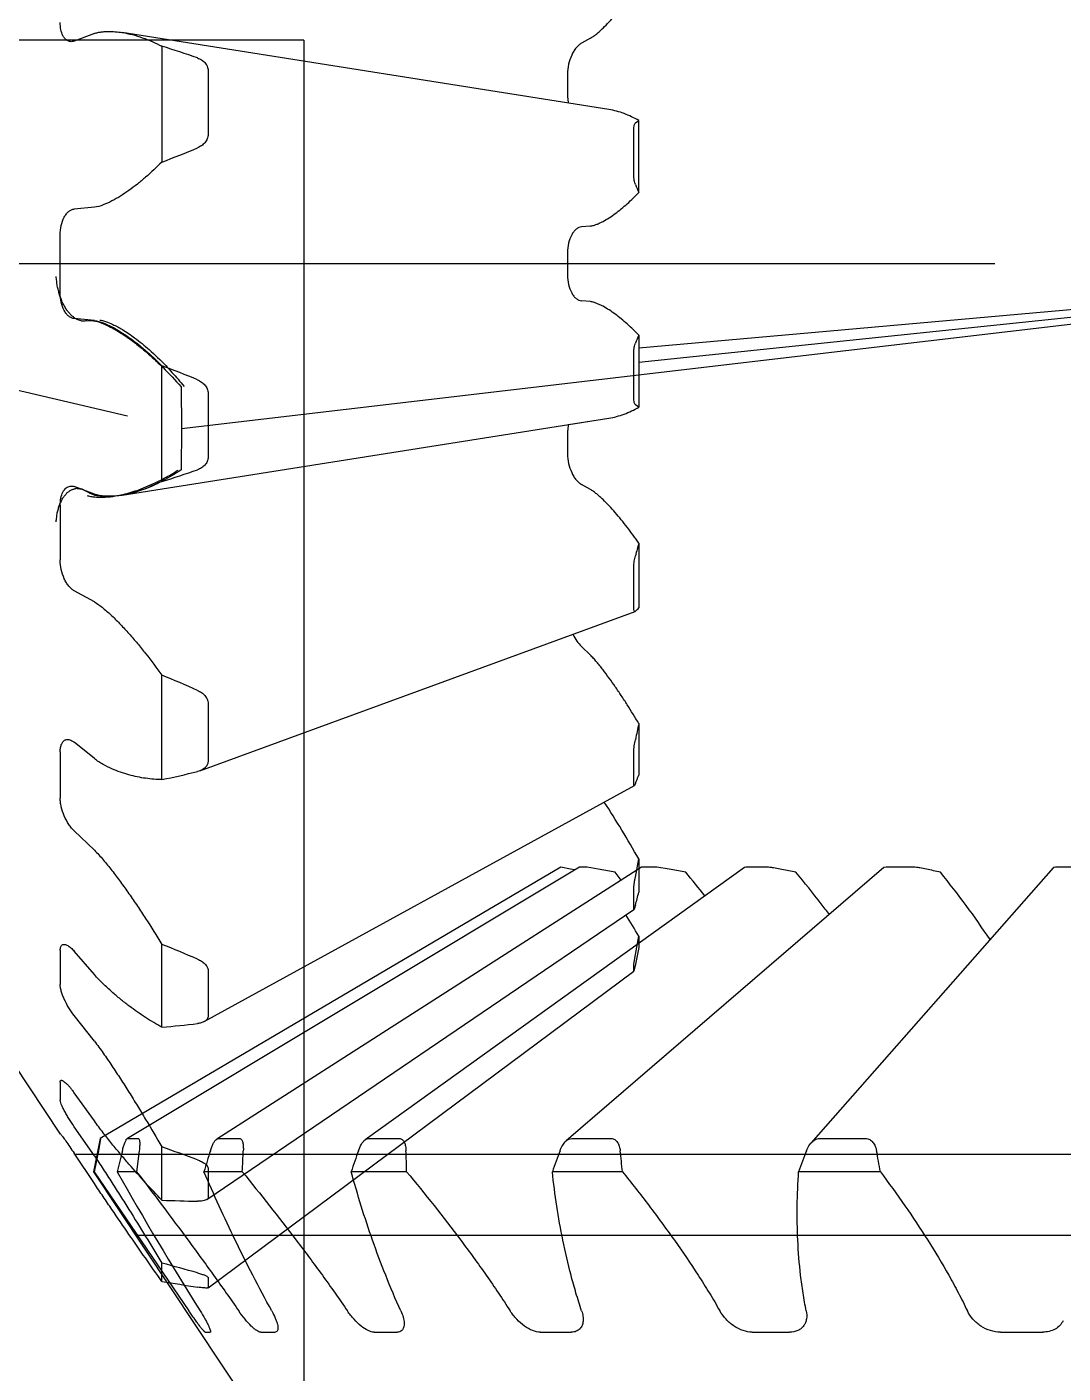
# Model space of a CAD drawing. Header units: inches. Extents: x -164 to 250, y -285 to 80.
# Drawn here: x 118.195 to 119.245, y 35.473 to 36.837 of the extents above; entities that cross this region are included whole.
import ezdxf

# ---------------------------------------------------------------- set-up
doc = ezdxf.new("R2010")
doc.units = ezdxf.units.IN
doc.header["$MEASUREMENT"] = 0
for name, color, linetype in [('LAYER_CURVE', 7, 'Continuous'), ('LAYER_CUT_FEAT', 7, 'Continuous'), ('LAYER_FEATURE', 7, 'Continuous'), ('trajectories', 3, 'Continuous')]:
    doc.layers.add(name, color=color, linetype=linetype)

msp = doc.modelspace()

# ---------------------------------------------------------------- linework, layer by layer
at = {"color": 7, "linetype": 'Continuous'}
for p, q in [((118.26352, 36.83072), (118.24306, 36.82305)), ((118.78487, 36.75376), (118.29168, 36.8318)), ((118.76608, 36.8259), (118.75706, 36.82094)), ((118.74299, 36.78991), (118.74299, 36.76829)), ((118.26352, 36.65473), (118.24306, 36.65284)), ((118.76608, 36.63562), (118.75706, 36.63479)), ((118.22891, 36.5682), (118.22891, 36.62643)), ((118.74299, 36.60868), (118.74299, 36.58595)), ((118.76608, 36.55901), (118.75706, 36.55984)), ((118.26352, 36.5399), (118.24306, 36.54179)), ((118.74393, 36.4344), (118.78487, 36.44088)), ((118.74299, 36.42634), (118.74299, 36.40472)), ((118.76608, 36.36873), (118.75706, 36.3737)), ((118.26352, 36.36391), (118.24306, 36.37158)), ((118.22891, 36.35264), (118.22891, 36.29725)), ((118.26352, 36.2547), (118.24306, 36.26596)), ((118.37023, 36.08352), (118.81137, 36.24503)), ((118.76608, 36.20082), (118.75706, 36.20944)), ((118.22891, 36.1028), (118.22891, 36.05568)), ((118.26352, 36.09593), (118.24306, 36.11241)), ((118.37488, 35.82944), (118.81066, 36.06869)), ((118.26352, 36.00304), (118.24306, 36.02256)), ((118.73609, 35.98582), (118.2695, 35.71083)), ((118.75492, 35.98581), (118.29698, 35.71088)), ((118.81784, 35.98575), (118.3875, 35.71038)), ((118.92217, 35.98564), (118.53804, 35.70966)), ((119.06329, 35.98545), (118.74168, 35.70839)), ((118.79729, 35.97262), (118.79114, 35.98067)), ((119.23493, 35.98511), (118.98951, 35.70615)), ((118.37755, 35.64906), (118.81025, 35.94298)), ((118.22891, 35.90136), (118.22891, 35.86713)), ((118.26352, 35.87704), (118.24306, 35.90071)), ((118.37887, 35.5597), (118.81007, 35.88051)), ((118.26352, 35.80954), (118.24306, 35.83543)), ((118.22891, 35.76805), (118.22891, 35.75005)), ((118.26352, 35.72865), (118.24306, 35.75719)), ((118.26352, 35.69316), (118.24306, 35.72287)), ((118.22891, 35.71591), (118.22892, 35.71593)), ((118.22891, 35.71591), (118.22891, 35.71543)), ((118.22892, 35.71593), (118.22948, 35.71532)), ((118.2695, 35.71083), (118.2627, 35.67724)), ((118.26974, 35.71082), (118.26757, 35.69853)), ((118.2695, 35.71083), (118.26974, 35.71082)), ((118.29672, 35.71073), (118.29701, 35.71082)), ((118.29701, 35.71082), (118.30819, 35.71082)), ((118.3875, 35.71038), (118.38882, 35.71082)), ((118.38882, 35.71082), (118.41068, 35.71082)), ((118.54114, 35.71082), (118.57274, 35.71082)), ((118.74732, 35.71082), (118.78728, 35.71082)), ((118.99836, 35.71082), (119.04492, 35.71082)), ((118.26352, 35.66529), (118.24306, 35.69592)), ((118.26757, 35.69853), (118.26345, 35.67724)), ((118.309, 35.69853), (118.30639, 35.67724)), ((118.2627, 35.67724), (118.48797, 35.33747)), ((118.26345, 35.67724), (118.2627, 35.67724)), ((118.26345, 35.67724), (118.3594, 35.53612)), ((118.30639, 35.67724), (118.28651, 35.67724)), ((118.41345, 35.67724), (118.37456, 35.67724)), ((118.57995, 35.67724), (118.52376, 35.67724)), ((118.79861, 35.67724), (118.72757, 35.67724)), ((119.05989, 35.67724), (118.9771, 35.67724)), ((118.37594, 35.51463), (118.38084, 35.51463)), ((118.38107, 35.51471), (118.38084, 35.51463)), ((118.43212, 35.51463), (118.44661, 35.51463)), ((118.44834, 35.5152), (118.44661, 35.51463)), ((118.54692, 35.51463), (118.57037, 35.51463)), ((118.71534, 35.51463), (118.74672, 35.51463)), ((118.93, 35.51463), (118.96794, 35.51463)), ((119.18153, 35.51463), (119.22437, 35.51463))]:
    msp.add_line(p, q, dxfattribs=at)
msp.add_circle((124.25513, 29.28373), 14)
for centre, radius, start, end in [((117.29505, 34.70301), 2.02249, 38.31052, 39.17738), ((124.16751, 34.18579), 6.06717, 165.562015, 165.769528), ((121.92323, 34.60093), 3.7083, 162.78332, 163.12737), ((113.91552, 35.89761), 4.50332, 357.19515, 357.46632), ((121.17523, 34.77642), 2.80032, 160.77446, 161.23514), ((115.70355, 35.59745), 2.87751, 1.58892, 2.01305), ((120.92253, 34.88412), 2.33386, 159.57658, 160.1333), ((116.58028, 35.44813), 2.23014, 5.89656, 6.44672), ((120.91041, 34.96745), 2.05949, 159.20757, 159.83981), ((117.16224, 35.34647), 1.92626, 9.88771, 10.53116), ((121.48769, 37.4914), 3.6795, 209.54095, 212.09995)]:
    msp.add_arc(centre, radius, start, end, dxfattribs=at)
for points, knots in [([(118.23898, 36.82256), (118.23826, 36.82266), (118.2368, 36.8231), (118.23483, 36.82438), (118.23308, 36.82623), (118.23101, 36.82956), (118.22931, 36.83491), (118.22891, 36.83952), (118.22891, 36.84199)], [0, 0, 0, 0, 0.0926311, 0.1900638, 0.2964665, 0.4143226, 0.6860754, 1, 1, 1, 1]), ([(118.24306, 36.82305), (118.2424, 36.82281), (118.24105, 36.82246), (118.23965, 36.82246), (118.23898, 36.82256)], [0, 0, 0, 0, 0.5127762, 1, 1, 1, 1]), ([(118.75706, 36.82094), (118.75608, 36.8204), (118.75414, 36.81898), (118.75154, 36.8162), (118.74914, 36.81275), (118.74627, 36.80727), (118.74376, 36.79962), (118.74299, 36.79314), (118.74299, 36.78991)], [0, 0, 0, 0, 0.0946964, 0.2022195, 0.3216687, 0.4508928, 0.7259777, 1, 1, 1, 1]), ([(118.74299, 36.76829), (118.74299, 36.76758), (118.74307, 36.76486), (118.74343, 36.76215), (118.7439, 36.7602)], [0, 0, 0, 0, 0.2618736, 1, 1, 1, 1]), ([(118.22891, 36.62643), (118.22891, 36.62971), (118.22958, 36.63599), (118.23209, 36.64325), (118.23504, 36.64789), (118.23748, 36.65047), (118.24016, 36.65221), (118.24212, 36.65276), (118.24306, 36.65284)], [0, 0, 0, 0, 0.3050809, 0.583392, 0.7056644, 0.8147802, 0.9117238, 1, 1, 1, 1]), ([(118.75706, 36.63479), (118.75612, 36.6347), (118.75418, 36.63417), (118.75152, 36.63245), (118.7491, 36.6299), (118.74616, 36.62532), (118.74366, 36.61815), (118.74299, 36.61193), (118.74299, 36.60868)], [0, 0, 0, 0, 0.0884545, 0.1854835, 0.2945615, 0.4166936, 0.694673, 1, 1, 1, 1]), ([(118.74299, 36.58595), (118.74299, 36.5827), (118.74366, 36.57648), (118.74616, 36.56931), (118.7491, 36.56473), (118.75152, 36.56218), (118.75418, 36.56047), (118.75612, 36.55993), (118.75706, 36.55984)], [0, 0, 0, 0, 0.3053244, 0.5833038, 0.7054367, 0.8145156, 0.9115452, 1, 1, 1, 1]), ([(118.24306, 36.54179), (118.24212, 36.54188), (118.24016, 36.54242), (118.23748, 36.54416), (118.23504, 36.54675), (118.23209, 36.55138), (118.22958, 36.55864), (118.22891, 36.56492), (118.22891, 36.5682)], [0, 0, 0, 0, 0.0882759, 0.1852189, 0.2943338, 0.4166055, 0.6949161, 1, 1, 1, 1]), ([(118.7439, 36.43443), (118.74375, 36.4338), (118.7432, 36.43114), (118.74299, 36.42841), (118.74299, 36.42634)], [0, 0, 0, 0, 0.2374407, 1, 1, 1, 1]), ([(118.74299, 36.40472), (118.74299, 36.40149), (118.74376, 36.39501), (118.74627, 36.38736), (118.74914, 36.38189), (118.75154, 36.37843), (118.75414, 36.37565), (118.75608, 36.37423), (118.75706, 36.3737)], [0, 0, 0, 0, 0.2740191, 0.5491044, 0.6783313, 0.7977811, 0.905304, 1, 1, 1, 1]), ([(118.22891, 36.35264), (118.22891, 36.35511), (118.22931, 36.35972), (118.23101, 36.36507), (118.23308, 36.3684), (118.23483, 36.37025), (118.2368, 36.37154), (118.23826, 36.37197), (118.23898, 36.37207)], [0, 0, 0, 0, 0.3139228, 0.5856755, 0.703532, 0.8099352, 0.9073684, 1, 1, 1, 1]), ([(118.23898, 36.37207), (118.23965, 36.37217), (118.24105, 36.37218), (118.2424, 36.37183), (118.24306, 36.37158)], [0, 0, 0, 0, 0.4872245, 1, 1, 1, 1]), ([(118.24306, 36.26596), (118.24208, 36.2665), (118.24012, 36.26794), (118.2375, 36.27074), (118.23509, 36.27424), (118.2322, 36.27977), (118.22969, 36.28748), (118.22891, 36.29401), (118.22891, 36.29725)], [0, 0, 0, 0, 0.0947082, 0.2023414, 0.3219751, 0.4514086, 0.7266812, 1, 1, 1, 1]), ([(118.74832, 36.22194), (118.74951, 36.2195), (118.75208, 36.21507), (118.75533, 36.21109), (118.75706, 36.20944)], [0, 0, 0, 0, 0.5319063, 1, 1, 1, 1]), ([(118.22891, 36.1028), (118.22891, 36.10431), (118.22911, 36.10711), (118.23016, 36.11085), (118.23172, 36.11327), (118.2333, 36.11451), (118.23416, 36.11489), (118.2346, 36.11503)], [0, 0, 0, 0, 0.3164288, 0.5836706, 0.8050869, 0.9042073, 1, 1, 1, 1]), ([(118.2346, 36.11503), (118.23522, 36.11522), (118.23659, 36.11538), (118.23873, 36.11498), (118.24094, 36.11397), (118.24235, 36.11298), (118.24306, 36.11241)], [0, 0, 0, 0, 0.2108558, 0.4412824, 0.7025416, 1, 1, 1, 1]), ([(118.24306, 36.02256), (118.24208, 36.0235), (118.24017, 36.02562), (118.23659, 36.03056), (118.23283, 36.03767), (118.23025, 36.04531), (118.22912, 36.05139), (118.22891, 36.0543), (118.22891, 36.05568)], [0, 0, 0, 0, 0.1104629, 0.2323733, 0.4968259, 0.7629256, 0.886839, 1, 1, 1, 1]), ([(119.00828, 35.93806), (119.00554, 35.94166), (118.99447, 35.95604), (118.98308, 35.97017), (118.97439, 35.98067)], [0, 0, 0, 0, 0.2495491, 1, 1, 1, 1]), ([(119.171, 35.91243), (119.16332, 35.92417), (119.14706, 35.94728), (119.12975, 35.9696), (119.12084, 35.98067)], [0, 0, 0, 0, 0.4968515, 1, 1, 1, 1]), ([(118.22891, 35.90136), (118.22891, 35.90209), (118.22899, 35.90342), (118.22945, 35.90521), (118.23025, 35.90658), (118.23104, 35.90717), (118.23145, 35.90735)], [0, 0, 0, 0, 0.3176373, 0.5823623, 0.8031543, 1, 1, 1, 1]), ([(118.23145, 35.90735), (118.23178, 35.90749), (118.23254, 35.90768), (118.23379, 35.90759), (118.23515, 35.90719), (118.23723, 35.90615), (118.23999, 35.90403), (118.24201, 35.90192), (118.24306, 35.90071)], [0, 0, 0, 0, 0.0775827, 0.1637321, 0.2631562, 0.3783462, 0.6581737, 1, 1, 1, 1]), ([(118.24306, 35.83543), (118.2411, 35.83792), (118.23746, 35.84329), (118.2337, 35.85039), (118.23131, 35.85618), (118.22999, 35.86019), (118.22915, 35.86381), (118.22891, 35.86609), (118.22891, 35.86713)], [0, 0, 0, 0, 0.2707536, 0.5514719, 0.683865, 0.8050379, 0.9113076, 1, 1, 1, 1]), ([(118.22891, 35.76805), (118.22891, 35.76825), (118.22893, 35.76863), (118.22905, 35.76913), (118.22927, 35.76952), (118.22948, 35.7697), (118.22959, 35.76976)], [0, 0, 0, 0, 0.3177936, 0.5811232, 0.8015421, 1, 1, 1, 1]), ([(118.22959, 35.76976), (118.22984, 35.76989), (118.23036, 35.76991), (118.23103, 35.76971), (118.23193, 35.7693), (118.23321, 35.76842), (118.23488, 35.76697), (118.23675, 35.76507), (118.23879, 35.76277), (118.24092, 35.76011), (118.24234, 35.7582), (118.24306, 35.75719)], [0, 0, 0, 0, 0.0451174, 0.0748492, 0.1106536, 0.2017235, 0.3188496, 0.4603423, 0.6234454, 0.8046657, 1, 1, 1, 1]), ([(118.24306, 35.72287), (118.24119, 35.72559), (118.23852, 35.72971), (118.23526, 35.73521), (118.23313, 35.73907), (118.23137, 35.74258), (118.23005, 35.7456), (118.22929, 35.74778), (118.22898, 35.7492), (118.22891, 35.74979), (118.22891, 35.75005)], [0, 0, 0, 0, 0.3212998, 0.4769908, 0.6217791, 0.7504473, 0.8584543, 0.9422564, 0.9744124, 1, 1, 1, 1]), ([(118.22948, 35.71532), (118.23016, 35.71448), (118.23187, 35.71214), (118.23492, 35.70787), (118.23879, 35.70227), (118.24159, 35.69812), (118.24306, 35.69592)], [0, 0, 0, 0, 0.1376615, 0.366645, 0.663949, 1, 1, 1, 1]), ([(118.29195, 35.69853), (118.29232, 35.69994), (118.29305, 35.7026), (118.29408, 35.70575), (118.29494, 35.70792), (118.29553, 35.70919), (118.29609, 35.71012), (118.2965, 35.7106), (118.29672, 35.71073)], [0, 0, 0, 0, 0.330177, 0.626007, 0.7530245, 0.8602393, 0.9434903, 1, 1, 1, 1]), ([(118.30819, 35.71082), (118.30866, 35.71082), (118.30917, 35.70974), (118.30937, 35.70845), (118.30951, 35.70685), (118.30951, 35.70503), (118.3094, 35.70222), (118.30918, 35.70003), (118.309, 35.69853)], [0, 0, 0, 0, 0.1099512, 0.2087092, 0.3338046, 0.4801196, 0.6423768, 1, 1, 1, 1]), ([(118.38109, 35.69853), (118.38149, 35.69982), (118.38234, 35.70229), (118.38384, 35.70569), (118.38546, 35.70844), (118.38679, 35.70992), (118.3875, 35.71038)], [0, 0, 0, 0, 0.2969283, 0.5733754, 0.8140207, 1, 1, 1, 1]), ([(118.41068, 35.71082), (118.41103, 35.71082), (118.41178, 35.7106), (118.41266, 35.70973), (118.41334, 35.70847), (118.41386, 35.70689), (118.41421, 35.70504), (118.4145, 35.70223), (118.41451, 35.70003), (118.41444, 35.69853)], [0, 0, 0, 0, 0.0758811, 0.1610638, 0.2637292, 0.3848849, 0.52221, 0.6722827, 1, 1, 1, 1]), ([(118.53109, 35.69853), (118.53187, 35.70078), (118.53327, 35.70398), (118.53578, 35.70764), (118.53726, 35.7091), (118.53804, 35.70966)], [0, 0, 0, 0, 0.5366589, 0.7822131, 1, 1, 1, 1]), ([(118.53804, 35.70966), (118.53829, 35.70984), (118.53922, 35.71044), (118.54033, 35.71082), (118.54114, 35.71082)], [0, 0, 0, 0, 0.2753702, 1, 1, 1, 1]), ([(118.57274, 35.71082), (118.57324, 35.71082), (118.57425, 35.71063), (118.5756, 35.70979), (118.57672, 35.70852), (118.57797, 35.70631), (118.57893, 35.70292), (118.57923, 35.70004), (118.57928, 35.69853)], [0, 0, 0, 0, 0.0981917, 0.1992667, 0.3090225, 0.4296339, 0.7001444, 1, 1, 1, 1]), ([(118.73538, 35.69853), (118.73609, 35.70043), (118.73778, 35.70399), (118.74024, 35.70714), (118.74168, 35.70839)], [0, 0, 0, 0, 0.5148626, 1, 1, 1, 1]), ([(118.74168, 35.70839), (118.74251, 35.7091), (118.74425, 35.71029), (118.74634, 35.71082), (118.74732, 35.71082)], [0, 0, 0, 0, 0.5257153, 1, 1, 1, 1]), ([(118.78728, 35.71082), (118.7879, 35.71082), (118.78916, 35.71063), (118.79149, 35.70953), (118.79385, 35.70696), (118.79555, 35.70299), (118.79614, 35.70006), (118.79631, 35.69853)], [0, 0, 0, 0, 0.1128245, 0.2257136, 0.4624774, 0.7220351, 1, 1, 1, 1]), ([(118.98505, 35.69853), (118.98531, 35.69923), (118.98647, 35.70195), (118.98806, 35.7045), (118.98951, 35.70615)], [0, 0, 0, 0, 0.2523242, 1, 1, 1, 1]), ([(118.98951, 35.70615), (118.99068, 35.70748), (118.9933, 35.70976), (118.99672, 35.71082), (118.99836, 35.71082)], [0, 0, 0, 0, 0.5184921, 1, 1, 1, 1]), ([(119.04492, 35.71082), (119.04635, 35.71082), (119.04928, 35.71004), (119.05266, 35.70706), (119.05491, 35.70306), (119.05577, 35.70007), (119.05606, 35.69853)], [0, 0, 0, 0, 0.2403487, 0.4837675, 0.7371177, 1, 1, 1, 1]), ([(118.30639, 35.67724), (118.32391, 35.65422), (118.35012, 35.61938), (118.3845, 35.57225), (118.4015, 35.54826), (118.40989, 35.53612)], [0, 0, 0, 0, 0.4959294, 0.7472022, 1, 1, 1, 1]), ([(118.44332, 35.53612), (118.4367, 35.54807), (118.42407, 35.57182), (118.40067, 35.61865), (118.38459, 35.65386), (118.37456, 35.67724)], [0, 0, 0, 0, 0.2608639, 0.5139417, 1, 1, 1, 1]), ([(118.41345, 35.67724), (118.43199, 35.65436), (118.45942, 35.61966), (118.49466, 35.5724), (118.51172, 35.54832), (118.51999, 35.53612)], [0, 0, 0, 0, 0.4995609, 0.7500855, 1, 1, 1, 1]), ([(118.57408, 35.53612), (118.56864, 35.54803), (118.55863, 35.57176), (118.54112, 35.61858), (118.53014, 35.65385), (118.52376, 35.67724)], [0, 0, 0, 0, 0.2618551, 0.5149756, 1, 1, 1, 1]), ([(118.57995, 35.67724), (118.5987, 35.65449), (118.62616, 35.61991), (118.65648, 35.57837), (118.67302, 35.55435), (118.68099, 35.54223), (118.68487, 35.53612)], [0, 0, 0, 0, 0.502765, 0.7525882, 0.876712, 1, 1, 1, 1]), ([(118.75726, 35.53612), (118.75522, 35.54213), (118.75145, 35.55413), (118.74481, 35.57796), (118.73538, 35.61871), (118.73002, 35.65395), (118.72757, 35.67724)], [0, 0, 0, 0, 0.1317419, 0.2610558, 0.5136991, 1, 1, 1, 1]), ([(118.79861, 35.67724), (118.80773, 35.66588), (118.82562, 35.643), (118.85132, 35.60808), (118.87152, 35.57843), (118.88669, 35.55438), (118.89388, 35.54224), (118.89733, 35.53612)], [0, 0, 0, 0, 0.2535512, 0.5052893, 0.7545045, 0.8778418, 1, 1, 1, 1]), ([(118.98485, 35.53612), (118.98361, 35.54214), (118.98149, 35.55416), (118.97827, 35.57803), (118.97504, 35.61902), (118.97555, 35.65415), (118.9771, 35.67724)], [0, 0, 0, 0, 0.1301017, 0.2582421, 0.509929, 1, 1, 1, 1]), ([(119.05989, 35.67724), (119.06835, 35.6659), (119.08482, 35.64306), (119.1081, 35.60813), (119.12602, 35.57845), (119.13913, 35.55439), (119.14521, 35.54224), (119.14808, 35.53612)], [0, 0, 0, 0, 0.2546893, 0.5067432, 0.7555276, 0.8784146, 1, 1, 1, 1]), ([(118.37594, 35.51463), (118.37583, 35.51463), (118.37557, 35.51476), (118.37515, 35.51507), (118.37461, 35.51557), (118.37364, 35.51659), (118.37217, 35.51833), (118.37014, 35.52092), (118.36777, 35.52411), (118.36514, 35.52778), (118.36231, 35.53184), (118.36038, 35.53467), (118.3594, 35.53612)], [0, 0, 0, 0, 0.0116139, 0.0306639, 0.0577018, 0.0927461, 0.1860496, 0.3080783, 0.4552176, 0.6230337, 0.8064659, 1, 1, 1, 1]), ([(118.3707, 35.53612), (118.37236, 35.53348), (118.37468, 35.52965), (118.3774, 35.5247), (118.37898, 35.52159), (118.38017, 35.519), (118.38086, 35.5172), (118.38117, 35.51604), (118.38128, 35.51538), (118.38126, 35.51485), (118.38107, 35.51471)], [0, 0, 0, 0, 0.3888884, 0.5580068, 0.7040866, 0.8233089, 0.9127328, 0.9457258, 0.9708845, 1, 1, 1, 1]), ([(118.43212, 35.51463), (118.4315, 35.51463), (118.43005, 35.51504), (118.42782, 35.51629), (118.42524, 35.51824), (118.42118, 35.52195), (118.41588, 35.5279), (118.4119, 35.53322), (118.40989, 35.53612)], [0, 0, 0, 0, 0.059083, 0.1397214, 0.2427723, 0.3666119, 0.6639673, 1, 1, 1, 1]), ([(118.44332, 35.53612), (118.44463, 35.53377), (118.44637, 35.53029), (118.44813, 35.52571), (118.44901, 35.52277), (118.44949, 35.52018), (118.44961, 35.51766), (118.4491, 35.51582), (118.44834, 35.5152)], [0, 0, 0, 0, 0.3615517, 0.5190114, 0.6571059, 0.7739182, 0.8687411, 1, 1, 1, 1]), ([(118.54692, 35.51463), (118.54597, 35.51463), (118.54389, 35.51497), (118.53932, 35.51675), (118.53325, 35.5209), (118.52627, 35.52769), (118.52199, 35.53316), (118.51999, 35.53612)], [0, 0, 0, 0, 0.0807004, 0.1766919, 0.4135958, 0.6969028, 1, 1, 1, 1]), ([(118.57408, 35.53612), (118.57503, 35.53405), (118.57653, 35.5301), (118.57748, 35.52512), (118.57742, 35.52164), (118.57701, 35.51947), (118.57623, 35.51764), (118.57543, 35.51665), (118.57499, 35.51625)], [0, 0, 0, 0, 0.3258722, 0.601311, 0.7183855, 0.8221677, 0.91476, 1, 1, 1, 1]), ([(118.71534, 35.51463), (118.71272, 35.51463), (118.70696, 35.51603), (118.69885, 35.52068), (118.69116, 35.5275), (118.68678, 35.53311), (118.68487, 35.53612)], [0, 0, 0, 0, 0.2041277, 0.4495117, 0.7221036, 1, 1, 1, 1]), ([(118.75726, 35.53612), (118.75785, 35.53436), (118.75872, 35.53094), (118.75895, 35.52592), (118.758, 35.52152), (118.7565, 35.51909), (118.75559, 35.51812)], [0, 0, 0, 0, 0.2950135, 0.5576537, 0.7895883, 1, 1, 1, 1]), ([(118.93, 35.51463), (118.92694, 35.51463), (118.92045, 35.5159), (118.91141, 35.5205), (118.90334, 35.52734), (118.89905, 35.53307), (118.89733, 35.53612)], [0, 0, 0, 0, 0.2260839, 0.4777444, 0.7415309, 1, 1, 1, 1]), ([(118.98485, 35.53612), (118.9854, 35.53346), (118.98561, 35.52937), (118.98421, 35.52436), (118.98301, 35.52218), (118.9823, 35.52121)], [0, 0, 0, 0, 0.5253336, 0.7671592, 1, 1, 1, 1]), ([(119.18153, 35.51463), (119.17815, 35.51463), (119.17119, 35.51581), (119.16161, 35.52037), (119.1535, 35.52722), (119.14952, 35.53306), (119.14808, 35.53612)], [0, 0, 0, 0, 0.2434115, 0.499466, 0.7558917, 1, 1, 1, 1]), ([(119.24503, 35.5261), (119.24419, 35.52436), (119.24189, 35.52107), (119.23699, 35.51737), (119.23098, 35.51511), (119.22661, 35.51463), (119.22437, 35.51463)], [0, 0, 0, 0, 0.2342597, 0.4751599, 0.7294017, 1, 1, 1, 1]), ([(118.57499, 35.51625), (118.57441, 35.51572), (118.57292, 35.51486), (118.57124, 35.51463), (118.57037, 35.51463)], [0, 0, 0, 0, 0.4771008, 1, 1, 1, 1]), ([(118.75559, 35.51812), (118.75454, 35.51698), (118.75172, 35.51512), (118.74842, 35.51463), (118.74672, 35.51463)], [0, 0, 0, 0, 0.4765976, 1, 1, 1, 1]), ([(118.9823, 35.52121), (118.98155, 35.52017), (118.97973, 35.51825), (118.97505, 35.51539), (118.97078, 35.51463), (118.96794, 35.51463)], [0, 0, 0, 0, 0.2362473, 0.4778087, 1, 1, 1, 1])]:
    msp.add_open_spline(points, degree=3, knots=knots, dxfattribs=at)
at = {"layer": 'LAYER_CURVE', "color": 40, "linetype": 'Continuous'}
for p, q in [((118.35176, 36.43053), (119.77354, 36.59732)), ((119.77354, 36.59732), (118.81521, 36.51172)), ((119.77354, 36.59732), (118.81521, 36.49737)), ((118.16566, 36.4742), (118.29716, 36.44335))]:
    msp.add_line(p, q, dxfattribs=at)
at = {"layer": 'LAYER_CURVE', "color": 4, "linetype": 'Continuous'}
for p, q in [((118.2643, 36.36272), (118.26263, 36.3632)), ((118.29168, 36.36285), (118.29095, 36.36272)), ((118.24386, 35.69496), (121.30294, 35.69496)), ((118.30525, 35.61306), (119.77354, 35.61306))]:
    msp.add_line(p, q, dxfattribs=at)
at = {"layer": 'LAYER_CURVE', "color": 40, "linetype": 'Continuous'}
msp.add_arc((118.26394, 36.48573), 0.12542, 282.09385, 283.28308, dxfattribs=at)
at = {"layer": 'LAYER_CURVE', "color": 4, "linetype": 'Continuous'}
for points, knots in [([(118.25603, 36.53949), (118.25515, 36.53946), (118.25384, 36.53938), (118.25208, 36.53938), (118.25077, 36.53915), (118.24943, 36.53979), (118.24811, 36.54018), (118.24678, 36.5407), (118.24544, 36.54098), (118.24417, 36.5421), (118.24288, 36.54298), (118.24161, 36.54398), (118.24029, 36.54476), (118.23916, 36.54631), (118.23796, 36.54764), (118.23681, 36.54908), (118.23558, 36.55031), (118.2346, 36.55226), (118.23354, 36.55401), (118.23254, 36.55585), (118.23142, 36.55754), (118.23069, 36.55971), (118.22985, 36.56175), (118.22907, 36.56385), (118.22817, 36.56584), (118.22769, 36.5682), (118.22709, 36.57045), (118.22656, 36.57274), (118.22589, 36.57497), (118.22568, 36.57743), (118.22525, 36.58063), (118.22495, 36.58305), (118.22475, 36.58466)], [0, 0, 0, 0, 0.0625, 0.09375, 0.125, 0.15625, 0.1875, 0.21875, 0.25, 0.28125, 0.3125, 0.34375, 0.375, 0.40625, 0.4375, 0.46875, 0.5, 0.53125, 0.5625, 0.59375, 0.625, 0.65625, 0.6875, 0.71875, 0.75, 0.78125, 0.8125, 0.84375, 0.875, 0.90625, 0.9375, 1, 1, 1, 1]), ([(118.25603, 36.53949), (118.25821, 36.54001), (118.26319, 36.54002), (118.27061, 36.53757), (118.27798, 36.53434), (118.28464, 36.53077), (118.29279, 36.52582), (118.30235, 36.51918), (118.31319, 36.51056), (118.32338, 36.50158), (118.33615, 36.48936), (118.34537, 36.47954), (118.35136, 36.47278)], [0, 0, 0, 0, 0.0665289, 0.1502562, 0.2225416, 0.2894909, 0.3530095, 0.4729191, 0.5860508, 0.694395, 0.7986386, 1, 1, 1, 1]), ([(118.35136, 36.47278), (118.35147, 36.46613), (118.35166, 36.45284), (118.35177, 36.43624), (118.35174, 36.42465), (118.35172, 36.41804), (118.35168, 36.41389), (118.35166, 36.41061), (118.35164, 36.40849), (118.35163, 36.40695), (118.35161, 36.40536), (118.35158, 36.40364), (118.35154, 36.40028), (118.35146, 36.39522), (118.35139, 36.39072), (118.35136, 36.38847)], [0, 0, 0, 0, 0.25, 0.5, 0.625, 0.6875, 0.75, 0.78125, 0.8125, 0.828125, 0.84375, 0.859375, 0.875, 0.9375, 1, 1, 1, 1]), ([(118.35136, 36.38847), (118.34537, 36.38453), (118.33615, 36.37903), (118.32338, 36.3728), (118.31319, 36.36861), (118.30259, 36.36515), (118.29532, 36.36349), (118.29168, 36.36285)], [0, 0, 0, 0, 0.3148572, 0.4778569, 0.6472683, 0.8241659, 1, 1, 1, 1]), ([(118.22475, 36.33601), (118.22495, 36.3375), (118.22524, 36.33975), (118.22567, 36.34271), (118.22587, 36.34503), (118.22653, 36.34696), (118.22706, 36.34901), (118.22766, 36.35098), (118.22813, 36.35312), (118.22903, 36.35469), (118.22981, 36.35643), (118.23064, 36.35808), (118.23137, 36.35992), (118.23246, 36.36107), (118.23345, 36.36243), (118.23448, 36.36367), (118.23543, 36.36514), (118.23669, 36.36583), (118.23786, 36.36675), (118.23907, 36.36754), (118.24023, 36.36859), (118.24154, 36.36875), (118.24281, 36.36916), (118.2441, 36.36944), (118.24536, 36.36998), (118.24671, 36.36963), (118.24803, 36.36954), (118.24936, 36.36931), (118.25069, 36.36934), (118.25202, 36.36848), (118.2538, 36.36765), (118.25514, 36.36695), (118.25603, 36.3665)], [0, 0, 0, 0, 0.0625, 0.09375, 0.125, 0.15625, 0.1875, 0.21875, 0.25, 0.28125, 0.3125, 0.34375, 0.375, 0.40625, 0.4375, 0.46875, 0.5, 0.53125, 0.5625, 0.59375, 0.625, 0.65625, 0.6875, 0.71875, 0.75, 0.78125, 0.8125, 0.84375, 0.875, 0.90625, 0.9375, 1, 1, 1, 1]), ([(118.29095, 36.36272), (118.28889, 36.36238), (118.28464, 36.3618), (118.27798, 36.36135), (118.27117, 36.36156), (118.26653, 36.36215), (118.2643, 36.36272)], [0, 0, 0, 0, 0.2354852, 0.4836891, 0.7516755, 1, 1, 1, 1])]:
    msp.add_open_spline(points, degree=3, knots=knots, dxfattribs=at)
at = {"layer": 'LAYER_CURVE', "color": 40, "linetype": 'Continuous'}
for points, knots in [([(118.2691, 36.54037), (118.26961, 36.54029), (118.27176, 36.53992), (118.2762, 36.53853), (118.28349, 36.53549), (118.29338, 36.53004), (118.3058, 36.52158), (118.32051, 36.50946), (118.33504, 36.49528), (118.34635, 36.48278), (118.35243, 36.47556), (118.35445, 36.4731)], [0, 0, 0, 0, 0.0095069, 0.0419735, 0.1029653, 0.1975742, 0.3305823, 0.5063707, 0.7288617, 0.9096206, 1, 1, 1, 1]), ([(118.29275, 36.36367), (118.2983, 36.36498), (118.31026, 36.36868), (118.32633, 36.37567), (118.33905, 36.38254), (118.34596, 36.38671), (118.34826, 36.38815)], [0, 0, 0, 0, 0.262599, 0.5949639, 0.864988, 1, 1, 1, 1]), ([(118.25615, 36.36253), (118.25665, 36.36236), (118.25878, 36.36174), (118.26327, 36.36103), (118.27076, 36.3606), (118.28014, 36.36124), (118.2868, 36.36237), (118.29021, 36.3631)], [0, 0, 0, 0, 0.0312746, 0.1380794, 0.3387233, 0.6499566, 1, 1, 1, 1])]:
    msp.add_open_spline(points, degree=3, knots=knots, dxfattribs=at)
at = {"layer": 'LAYER_CURVE', "color": 4, "linetype": 'Continuous'}
msp.add_open_spline([(118.26263, 36.3632), (118.26042, 36.36392), (118.25821, 36.36496), (118.25603, 36.3665)], degree=3, dxfattribs=at)
at = {"layer": 'LAYER_CUT_FEAT', "color": 7, "linetype": 'Continuous'}
for p, q in [((118.33196, 36.81784), (118.33196, 36.70053)), ((118.37883, 36.79312), (118.37883, 36.72856)), ((118.8117, 36.74012), (118.81521, 36.74258)), ((118.81521, 36.66972), (118.81521, 36.74258)), ((118.81006, 36.68798), (118.81006, 36.73258)), ((118.81521, 36.52491), (118.81521, 36.45205)), ((118.81006, 36.46205), (118.81006, 36.50665)), ((118.33196, 36.37679), (118.33196, 36.4941)), ((118.37883, 36.46607), (118.37883, 36.40152)), ((118.81521, 36.45205), (118.8117, 36.45451)), ((118.81521, 36.31433), (118.81521, 36.2486)), ((118.81006, 36.24937), (118.81006, 36.2896)), ((118.8117, 36.24524), (118.81137, 36.24503)), ((118.33196, 36.07464), (118.33196, 36.18046)), ((118.37883, 36.15187), (118.37883, 36.09364)), ((118.81521, 36.13145), (118.81521, 36.07929)), ((118.81006, 36.07074), (118.81006, 36.10267)), ((118.37023, 36.08352), (118.36806, 36.08285)), ((118.8117, 35.97588), (118.81521, 35.99417)), ((118.81521, 35.99417), (118.81521, 35.96068)), ((118.73623, 35.98582), (118.73609, 35.98582)), ((118.7458, 35.98395), (118.73623, 35.98582)), ((118.75033, 35.98305), (118.7458, 35.98395)), ((118.75505, 35.98582), (118.75492, 35.98581)), ((118.76276, 35.98582), (118.75505, 35.98582)), ((118.77408, 35.98395), (118.76276, 35.98582)), ((118.79114, 35.98067), (118.77408, 35.98395)), ((118.81837, 35.98582), (118.81784, 35.98575)), ((118.83345, 35.98582), (118.81837, 35.98582)), ((118.84604, 35.98395), (118.83345, 35.98582)), ((118.86287, 35.98067), (118.84604, 35.98395)), ((118.92344, 35.98582), (118.92217, 35.98564)), ((118.94524, 35.98582), (118.92344, 35.98582)), ((118.97439, 35.98067), (118.95853, 35.98395)), ((119.06567, 35.98582), (119.06329, 35.98545)), ((119.09323, 35.98582), (119.06567, 35.98582)), ((119.27094, 35.98582), (119.23883, 35.98582)), ((118.81006, 35.94366), (118.81006, 35.96415)), ((118.8117, 35.8975), (118.81521, 35.91593)), ((118.81521, 35.91593), (118.81521, 35.90439)), ((118.33196, 35.82365), (118.33196, 35.90763)), ((118.81006, 35.88762), (118.8117, 35.8975)), ((118.81521, 35.90439), (118.8117, 35.88762)), ((118.37883, 35.88128), (118.37883, 35.83506)), ((118.81006, 35.88056), (118.81006, 35.88762)), ((118.8117, 35.88762), (118.81007, 35.88051)), ((118.81007, 35.88051), (118.81006, 35.88056)), ((118.33196, 35.64839), (118.33196, 35.70231)), ((118.37883, 35.68077), (118.37883, 35.6511)), ((118.33196, 35.56602), (118.33196, 35.5846)), ((118.37883, 35.56998), (118.37883, 35.55976)), ((118.37873, 35.55959), (118.3782, 35.55942)), ((118.37883, 35.55976), (118.37873, 35.55959))]:
    msp.add_line(p, q, dxfattribs=at)
for centre, radius, start, end in [((118.07919, 35.98674), 0.86869, 70.57695, 73.08363), ((118.00026, 37.58938), 0.94873, 290.46447, 292.81052), ((119.18706, 36.83691), 0.40771, 202.97821, 204.20984), ((119.21363, 36.34611), 0.4367, 155.83105, 156.98091), ((118.00607, 35.61991), 0.93296, 67.16965, 69.55536), ((118.07919, 37.20789), 0.86869, 286.91637, 289.42305), ((120.47704, 35.85272), 1.72475, 164.47631, 164.91783), ((118.76105, 36.30166), 0.07582, 311.91835, 315.58878), ((117.91948, 35.16293), 1.09796, 65.88517, 67.93359), ((123.19593, 35.18323), 4.48217, 167.78659, 168.00039), ((118.15532, 36.93423), 0.87756, 281.61225, 284.03015), ((118.16951, 36.33025), 0.69276, 337.97343, 338.76039), ((117.46592, 28.85572), 7.31462, 76.923653, 77.03784), ((115.73894, 36.75488), 3.17713, 345.27317, 345.5241), ((115.10439, 33.67154), 4.33676, 31.16656, 31.4994), ((117.82025, 34.62137), 1.38431, 66.68856, 68.30624), ((118.24443, 36.83407), 1.01421, 274.95111, 277.00217), ((117.61898, 33.67436), 2.14964, 69.60631, 70.62971), ((118.39212, 37.12797), 1.48081, 267.67169, 269.06936), ((116.37441, 28.35923), 7.48585, 74.554433, 74.840951), ((118.92586, 39.18933), 3.67166, 260.6914, 261.26191)]:
    msp.add_arc(centre, radius, start, end, dxfattribs=at)
for points, knots in [([(118.76608, 36.8259), (118.76721, 36.82652), (118.76942, 36.828), (118.77258, 36.83054), (118.77577, 36.8333), (118.78002, 36.83727), (118.78526, 36.84263), (118.79142, 36.84946), (118.7975, 36.8567), (118.80557, 36.86691), (118.8114, 36.87487), (118.81521, 36.8803)], [0, 0, 0, 0, 0.0523693, 0.1079115, 0.1651798, 0.2239028, 0.3450192, 0.4700675, 0.5984816, 0.7298235, 1, 1, 1, 1]), ([(118.26352, 36.83072), (118.26469, 36.83116), (118.26705, 36.83185), (118.27065, 36.83245), (118.27421, 36.83276), (118.27775, 36.83291), (118.28126, 36.83287), (118.28591, 36.83259), (118.28938, 36.83216), (118.29168, 36.8318)], [0, 0, 0, 0, 0.1316309, 0.2589436, 0.3841977, 0.5084009, 0.6318364, 0.7547666, 1, 1, 1, 1]), ([(118.29168, 36.8318), (118.29863, 36.8307), (118.31248, 36.82696), (118.32555, 36.82116), (118.33196, 36.81784)], [0, 0, 0, 0, 0.4937384, 1, 1, 1, 1]), ([(118.36806, 36.80599), (118.36947, 36.8055), (118.37217, 36.80422), (118.37568, 36.8014), (118.37819, 36.79762), (118.37883, 36.79461), (118.37883, 36.79312)], [0, 0, 0, 0, 0.2501083, 0.4991936, 0.7484395, 1, 1, 1, 1]), ([(118.81521, 36.74258), (118.81042, 36.74526), (118.80062, 36.74994), (118.79013, 36.75292), (118.78487, 36.75376)], [0, 0, 0, 0, 0.5075913, 1, 1, 1, 1]), ([(118.37883, 36.72856), (118.37883, 36.72703), (118.37818, 36.72394), (118.37568, 36.71999), (118.37219, 36.71692), (118.36947, 36.71545), (118.36806, 36.71485)], [0, 0, 0, 0, 0.249412, 0.500103, 0.7505608, 1, 1, 1, 1]), ([(118.81006, 36.73258), (118.81006, 36.73359), (118.81013, 36.73536), (118.81048, 36.73765), (118.81097, 36.73918), (118.81144, 36.73992), (118.8117, 36.74012)], [0, 0, 0, 0, 0.3849164, 0.6775328, 0.8751693, 1, 1, 1, 1]), ([(118.33196, 36.70053), (118.32665, 36.69521), (118.31852, 36.68757), (118.30723, 36.67817), (118.29876, 36.67176), (118.29017, 36.66601), (118.28148, 36.66097), (118.2727, 36.65697), (118.26659, 36.65501), (118.26352, 36.65473)], [0, 0, 0, 0, 0.2702984, 0.4009688, 0.5284004, 0.6523986, 0.7727492, 0.8889425, 1, 1, 1, 1]), ([(118.8117, 36.67775), (118.81146, 36.67831), (118.81103, 36.67965), (118.81052, 36.68197), (118.81015, 36.68481), (118.81006, 36.68688), (118.81006, 36.68798)], [0, 0, 0, 0, 0.1755534, 0.4024144, 0.6834216, 1, 1, 1, 1]), ([(118.76608, 36.63562), (118.76718, 36.63572), (118.76938, 36.63619), (118.77257, 36.63736), (118.77576, 36.63873), (118.78002, 36.64088), (118.78526, 36.64402), (118.79143, 36.64831), (118.79751, 36.65308), (118.8056, 36.66008), (118.81142, 36.66577), (118.81521, 36.66972)], [0, 0, 0, 0, 0.0544554, 0.1105856, 0.1678967, 0.2263392, 0.3464214, 0.4703398, 0.5978704, 0.7287898, 1, 1, 1, 1]), ([(118.81521, 36.52491), (118.81142, 36.52887), (118.8056, 36.53455), (118.79751, 36.54155), (118.79143, 36.54633), (118.78526, 36.55061), (118.78002, 36.55376), (118.77576, 36.5559), (118.77257, 36.55728), (118.76938, 36.55844), (118.76718, 36.55891), (118.76608, 36.55901)], [0, 0, 0, 0, 0.2712102, 0.4021296, 0.5296602, 0.6535786, 0.7736608, 0.8321034, 0.8894144, 0.9455446, 1, 1, 1, 1]), ([(118.26352, 36.5399), (118.26659, 36.53962), (118.2727, 36.53766), (118.28148, 36.53366), (118.29017, 36.52863), (118.29876, 36.52287), (118.30723, 36.51647), (118.31852, 36.50707), (118.32665, 36.49942), (118.33196, 36.4941)], [0, 0, 0, 0, 0.1110575, 0.2272508, 0.3476014, 0.4715996, 0.5990312, 0.7297016, 1, 1, 1, 1]), ([(118.81006, 36.50665), (118.81006, 36.50775), (118.81015, 36.50982), (118.81052, 36.51267), (118.81103, 36.51499), (118.81146, 36.51632), (118.8117, 36.51688)], [0, 0, 0, 0, 0.3165429, 0.5975282, 0.8244229, 1, 1, 1, 1]), ([(118.36806, 36.47978), (118.36947, 36.47919), (118.37219, 36.47771), (118.37568, 36.47464), (118.37818, 36.47069), (118.37883, 36.4676), (118.37883, 36.46607)], [0, 0, 0, 0, 0.2494403, 0.4998981, 0.7505881, 1, 1, 1, 1]), ([(118.8117, 36.45451), (118.81144, 36.45471), (118.81097, 36.45545), (118.81048, 36.45699), (118.81013, 36.45927), (118.81006, 36.46104), (118.81006, 36.46205)], [0, 0, 0, 0, 0.1248113, 0.3224065, 0.6150422, 1, 1, 1, 1]), ([(118.78487, 36.44088), (118.79013, 36.44171), (118.80062, 36.44469), (118.81042, 36.44937), (118.81521, 36.45205)], [0, 0, 0, 0, 0.4924087, 1, 1, 1, 1]), ([(118.37883, 36.40152), (118.37883, 36.40002), (118.37819, 36.39702), (118.37568, 36.39323), (118.37217, 36.39041), (118.36947, 36.38913), (118.36806, 36.38864)], [0, 0, 0, 0, 0.2515607, 0.5008075, 0.7498928, 1, 1, 1, 1]), ([(118.33196, 36.37679), (118.32555, 36.37348), (118.31248, 36.36767), (118.29863, 36.36394), (118.29168, 36.36284)], [0, 0, 0, 0, 0.5062616, 1, 1, 1, 1]), ([(118.29168, 36.36284), (118.28938, 36.36247), (118.28591, 36.36205), (118.28126, 36.36176), (118.27775, 36.36172), (118.27421, 36.36187), (118.27065, 36.36218), (118.26705, 36.36278), (118.26469, 36.36347), (118.26352, 36.36391)], [0, 0, 0, 0, 0.2452333, 0.3681636, 0.4915991, 0.6158023, 0.7410563, 0.8683691, 1, 1, 1, 1]), ([(118.81521, 36.31433), (118.8114, 36.31976), (118.80557, 36.32772), (118.7975, 36.33793), (118.79142, 36.34517), (118.78526, 36.352), (118.78002, 36.35736), (118.77577, 36.36133), (118.77258, 36.36409), (118.76942, 36.36663), (118.76721, 36.36811), (118.76608, 36.36873)], [0, 0, 0, 0, 0.2701765, 0.4015184, 0.5299325, 0.6549808, 0.7760972, 0.8348202, 0.8920886, 0.9476307, 1, 1, 1, 1]), ([(118.81006, 36.2896), (118.81006, 36.29068), (118.81017, 36.29285), (118.81065, 36.29684), (118.81122, 36.29973), (118.8117, 36.30151)], [0, 0, 0, 0, 0.2690266, 0.5403808, 1, 1, 1, 1]), ([(118.26352, 36.2547), (118.26508, 36.25384), (118.26815, 36.25182), (118.2741, 36.2471), (118.28152, 36.24051), (118.29017, 36.23182), (118.29875, 36.2225), (118.30722, 36.21263), (118.31848, 36.19872), (118.32662, 36.18786), (118.33196, 36.18046)], [0, 0, 0, 0, 0.0526298, 0.1083408, 0.2245435, 0.3457495, 0.4707851, 0.5990993, 0.7302828, 1, 1, 1, 1]), ([(118.81137, 36.24503), (118.81129, 36.245), (118.81112, 36.24498), (118.81085, 36.2451), (118.81063, 36.24538), (118.81033, 36.24607), (118.8101, 36.24743), (118.81006, 36.24864), (118.81006, 36.24937)], [0, 0, 0, 0, 0.0511415, 0.1034375, 0.1708447, 0.2645058, 0.5562489, 1, 1, 1, 1]), ([(118.81521, 36.13145), (118.81137, 36.13785), (118.80551, 36.14734), (118.79747, 36.15972), (118.79139, 36.16873), (118.78523, 36.17745), (118.78, 36.18448), (118.77576, 36.18988), (118.77257, 36.19375), (118.76941, 36.19744), (118.76721, 36.19975), (118.76608, 36.20082)], [0, 0, 0, 0, 0.2630656, 0.3925333, 0.5202455, 0.6458031, 0.768665, 0.8287534, 0.8877157, 0.9452686, 1, 1, 1, 1]), ([(118.36806, 36.16507), (118.36947, 36.16444), (118.37216, 36.16294), (118.37564, 36.15994), (118.37814, 36.15621), (118.37883, 36.15329), (118.37883, 36.15187)], [0, 0, 0, 0, 0.2580143, 0.5135294, 0.7621776, 1, 1, 1, 1]), ([(118.81006, 36.10267), (118.81006, 36.10362), (118.81019, 36.10568), (118.81069, 36.10983), (118.81126, 36.11301), (118.8117, 36.11509)], [0, 0, 0, 0, 0.2286925, 0.4914527, 1, 1, 1, 1]), ([(118.33196, 36.07464), (118.32645, 36.07473), (118.31521, 36.0756), (118.3012, 36.07847), (118.28987, 36.08205), (118.2811, 36.08552), (118.2738, 36.08919), (118.26787, 36.09268), (118.26496, 36.09477), (118.26352, 36.09593)], [0, 0, 0, 0, 0.2269331, 0.4636868, 0.5875968, 0.7164734, 0.8523201, 0.9237867, 1, 1, 1, 1]), ([(118.37883, 36.09364), (118.37883, 36.09248), (118.37835, 36.09016), (118.37638, 36.0872), (118.37356, 36.08497), (118.37137, 36.08394), (118.37023, 36.08352)], [0, 0, 0, 0, 0.2448676, 0.4894502, 0.7405639, 1, 1, 1, 1]), ([(118.81066, 36.06869), (118.81063, 36.06866), (118.81054, 36.06863), (118.8104, 36.06868), (118.8103, 36.06882), (118.81017, 36.06915), (118.81007, 36.06981), (118.81006, 36.07039), (118.81006, 36.07074)], [0, 0, 0, 0, 0.0554295, 0.1065876, 0.1723032, 0.2655442, 0.5563036, 1, 1, 1, 1]), ([(118.8117, 36.07044), (118.81154, 36.07004), (118.81131, 36.06951), (118.81094, 36.06893), (118.81076, 36.06874), (118.81066, 36.06869)], [0, 0, 0, 0, 0.6244292, 0.8454762, 1, 1, 1, 1]), ([(118.81521, 35.99417), (118.80958, 36.004), (118.79817, 36.02343), (118.78622, 36.04253), (118.78005, 36.05188)], [0, 0, 0, 0, 0.502781, 1, 1, 1, 1]), ([(118.26352, 36.00304), (118.26507, 36.00155), (118.26813, 35.99836), (118.27407, 35.9915), (118.28147, 35.98237), (118.29013, 35.97085), (118.29871, 35.95887), (118.30719, 35.94649), (118.31841, 35.92947), (118.32658, 35.91643), (118.33196, 35.90763)], [0, 0, 0, 0, 0.0548639, 0.1124783, 0.2315865, 0.3544429, 0.4799596, 0.6076105, 0.7370184, 1, 1, 1, 1]), ([(118.95853, 35.98395), (118.9562, 35.98443), (118.95272, 35.98507), (118.94828, 35.98565), (118.94618, 35.98582), (118.94524, 35.98582)], [0, 0, 0, 0, 0.5299565, 0.790618, 1, 1, 1, 1]), ([(119.10664, 35.98395), (119.10445, 35.98445), (119.10106, 35.9851), (119.09657, 35.98567), (119.0943, 35.98582), (119.09323, 35.98582)], [0, 0, 0, 0, 0.496395, 0.7627558, 1, 1, 1, 1]), ([(119.23883, 35.98582), (119.23793, 35.98582), (119.23674, 35.98578), (119.23544, 35.98546), (119.23504, 35.98523), (119.23493, 35.98511)], [0, 0, 0, 0, 0.671415, 0.8729681, 1, 1, 1, 1]), ([(118.81006, 35.96415), (118.81006, 35.96448), (118.81009, 35.96522), (118.81025, 35.96695), (118.81059, 35.96945), (118.8111, 35.97262), (118.81149, 35.97479), (118.8117, 35.97588)], [0, 0, 0, 0, 0.0819569, 0.1872926, 0.4410819, 0.7193174, 1, 1, 1, 1]), ([(118.81025, 35.94298), (118.81024, 35.94298), (118.81021, 35.94296), (118.81015, 35.94298), (118.81011, 35.94306), (118.81006, 35.94329), (118.81006, 35.9435), (118.81006, 35.94366)], [0, 0, 0, 0, 0.0600808, 0.1108848, 0.2164535, 0.3931143, 1, 1, 1, 1]), ([(118.8117, 35.94721), (118.81157, 35.94669), (118.81131, 35.94574), (118.81097, 35.94462), (118.81071, 35.94388), (118.81055, 35.94346), (118.81041, 35.94318), (118.81031, 35.94302), (118.81025, 35.94298)], [0, 0, 0, 0, 0.3593772, 0.6598495, 0.7825206, 0.8823834, 0.955784, 1, 1, 1, 1]), ([(118.36806, 35.89267), (118.36946, 35.89208), (118.3721, 35.89071), (118.37555, 35.88809), (118.37806, 35.88496), (118.37883, 35.88245), (118.37883, 35.88128)], [0, 0, 0, 0, 0.2765813, 0.5416029, 0.7848833, 1, 1, 1, 1]), ([(118.33196, 35.82365), (118.32635, 35.82673), (118.31497, 35.83356), (118.30111, 35.84327), (118.28985, 35.85211), (118.28109, 35.85953), (118.27381, 35.86629), (118.2679, 35.87217), (118.26497, 35.87536), (118.26352, 35.87704)], [0, 0, 0, 0, 0.2201033, 0.4563902, 0.5817952, 0.7128833, 0.8511268, 0.92355, 1, 1, 1, 1]), ([(118.37488, 35.82944), (118.37388, 35.82888), (118.37163, 35.82803), (118.36929, 35.82758), (118.36806, 35.82743)], [0, 0, 0, 0, 0.4807695, 1, 1, 1, 1]), ([(118.37883, 35.83506), (118.37883, 35.83449), (118.37864, 35.83333), (118.37779, 35.83177), (118.3765, 35.83044), (118.37545, 35.82975), (118.37488, 35.82944)], [0, 0, 0, 0, 0.2379127, 0.4776909, 0.7300106, 1, 1, 1, 1]), ([(118.26352, 35.80954), (118.26664, 35.8056), (118.27262, 35.79728), (118.2814, 35.78448), (118.29008, 35.77125), (118.29867, 35.75776), (118.30715, 35.74408), (118.31832, 35.72563), (118.32654, 35.71167), (118.33196, 35.70231)], [0, 0, 0, 0, 0.1186208, 0.241284, 0.3658626, 0.4916032, 0.6181234, 0.7451556, 1, 1, 1, 1]), ([(118.33196, 35.64839), (118.32638, 35.65413), (118.31509, 35.66611), (118.30121, 35.68174), (118.2899, 35.69505), (118.28117, 35.70567), (118.2723, 35.71687), (118.26642, 35.72461), (118.26352, 35.72865)], [0, 0, 0, 0, 0.2273671, 0.4680176, 0.5938822, 0.723832, 0.8586383, 1, 1, 1, 1]), ([(118.26352, 35.69316), (118.26656, 35.68874), (118.27252, 35.67976), (118.28133, 35.66618), (118.29002, 35.65251), (118.30145, 35.63434), (118.31545, 35.61172), (118.32649, 35.5936), (118.33196, 35.5846)], [0, 0, 0, 0, 0.1255084, 0.2519505, 0.3782647, 0.5041249, 0.7537754, 1, 1, 1, 1]), ([(118.36806, 35.68925), (118.36944, 35.68874), (118.37201, 35.68764), (118.37496, 35.68593), (118.37686, 35.68436), (118.37817, 35.68293), (118.37883, 35.68161), (118.37883, 35.68077)], [0, 0, 0, 0, 0.3076621, 0.5887969, 0.7135191, 0.8242011, 1, 1, 1, 1]), ([(118.33196, 35.56602), (118.32073, 35.58182), (118.30378, 35.60609), (118.28409, 35.63484), (118.27241, 35.65206), (118.26649, 35.66084), (118.26352, 35.66529)], [0, 0, 0, 0, 0.4823906, 0.7364308, 0.8669283, 1, 1, 1, 1]), ([(118.37755, 35.64906), (118.37702, 35.6487), (118.3757, 35.64813), (118.37252, 35.64744), (118.3699, 35.64733), (118.36806, 35.64736)], [0, 0, 0, 0, 0.1973881, 0.4359955, 1, 1, 1, 1]), ([(118.37883, 35.6511), (118.37883, 35.65071), (118.37856, 35.64987), (118.37792, 35.64931), (118.37755, 35.64906)], [0, 0, 0, 0, 0.4665406, 1, 1, 1, 1]), ([(118.36806, 35.57472), (118.36941, 35.57435), (118.37192, 35.5736), (118.37487, 35.57255), (118.3768, 35.57168), (118.37785, 35.57109), (118.37854, 35.57059), (118.37883, 35.57016), (118.37883, 35.56998)], [0, 0, 0, 0, 0.3511892, 0.6566423, 0.7821587, 0.8830145, 0.9554419, 1, 1, 1, 1]), ([(118.3782, 35.55942), (118.37797, 35.55938), (118.37743, 35.55934), (118.37609, 35.55934), (118.37401, 35.5595), (118.37118, 35.55983), (118.36914, 35.56012), (118.36806, 35.56028)], [0, 0, 0, 0, 0.0692219, 0.1598055, 0.3942673, 0.6802369, 1, 1, 1, 1])]:
    msp.add_open_spline(points, degree=3, knots=knots, dxfattribs=at)
at = {"layer": 'LAYER_FEATURE', "color": 7, "linetype": 'Continuous'}
for p, q in [((118.29168, 36.36284), (118.78487, 36.44088)), ((118.16566, 35.81031), (118.22891, 35.71543)), ((118.22891, 35.71543), (118.22913, 35.71556))]:
    msp.add_line(p, q, dxfattribs=at)
at = {"layer": 'trajectories'}
for p, q in [((118.47584, 36.82397), (118.10084, 36.82397)), ((118.47584, 36.82397), (118.47584, 34.62881)), ((119.17605, 36.59732), (115.67715, 36.59732))]:
    msp.add_line(p, q, dxfattribs=at)

doc.saveas('drawing.dxf')
